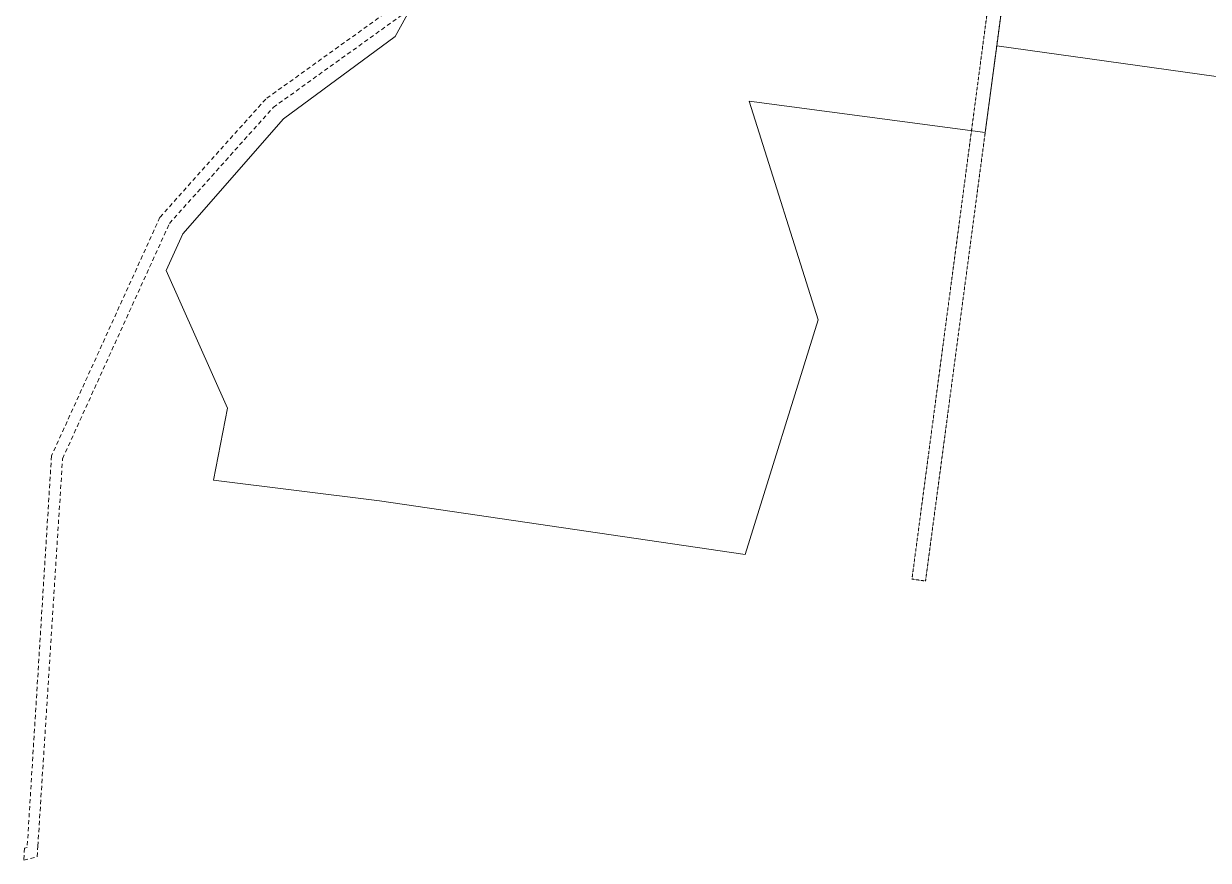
# Model space of a CAD drawing. Header units: metres. Extents: x 277863 to 282129, y 6130772 to 6135401.
# Drawn here: x 277919 to 278764, y 6131782 to 6132378 of the extents above; entities that cross this region are included whole.
import ezdxf

# ---------------------------------------------------------------- set-up
doc = ezdxf.new("R2010")
doc.units = ezdxf.units.M
for name, pattern in [('Dash', [5, 3, -2]), ('HIDDEN', [0.375, 0.25, -0.125]), ('HIDDEN2', [0.1875, 0.125, -0.0625])]:
    doc.linetypes.add(name, pattern=pattern)
for name, color, linetype, lineweight in [('Cadastre Easements_SP_EXT', 9, 'Continuous', 5), ('Cadastre Land Parcels_SP_EXT', 9, 'Continuous', 5), ('Cadastre Other Property_SP_EXT', 9, 'HIDDEN', 5)]:
    doc.layers.add(name, color=color, linetype=linetype, lineweight=lineweight)

msp = doc.modelspace()

# ---------------------------------------------------------------- linework, layer by layer
at = {"layer": 'Cadastre Easements_SP_EXT', "linetype": 'Dash'}
msp.add_lwpolyline([(278188.57, 6132393.81), (278091.88, 6132324.39), (278016.47, 6132240.17), (277939.13, 6132070.06), (277921.78, 6131790.89), (277919.86, 6131790.43), (277919.31, 6131781.86), (277928.93, 6131784.39), (277928.93, 6131784.39), (277929.42, 6131792.03), (277947.02, 6132068.08), (278023.25, 6132235.75), (278097.26, 6132318.4), (278194.7, 6132388.36)], dxfattribs=at)
at = {"layer": 'Cadastre Land Parcels_SP_EXT', "linetype": 'Continuous'}
msp.add_lwpolyline([(279079.23, 6132704.9), (278666.06, 6132760.42), (278648.47, 6132627.91), (278623.73, 6132441.5), (278617.01, 6132390.94), (278613.19, 6132362.25), (279024.44, 6132304.86), (279058.13, 6132555.85), (279079.23, 6132704.9)], close=True, dxfattribs=at)
msp.add_lwpolyline([(278225.83, 6132444.4), (278184.07, 6132368.92), (278104.44, 6132310.27), (278032.88, 6132228.41), (278020.91, 6132202.06), (278064.7, 6132104.02), (278054.55, 6132052.8), (278173, 6132038.05), (278433.67, 6131999.77), (278485.73, 6132166.97), (278436.62, 6132322.87), (278604.94, 6132300.41), (278613.19, 6132362.25), (278617.01, 6132390.94)], dxfattribs=at)
at = {"layer": 'Cadastre Other Property_SP_EXT', "linetype": 'HIDDEN2'}
msp.add_lwpolyline([(278667.41, 6132770.34), (278657.49, 6132771.66), (278552.64, 6131982.28), (278562.32, 6131980.87), (278667.41, 6132770.34)], close=True, dxfattribs=at)

doc.saveas('drawing.dxf')
